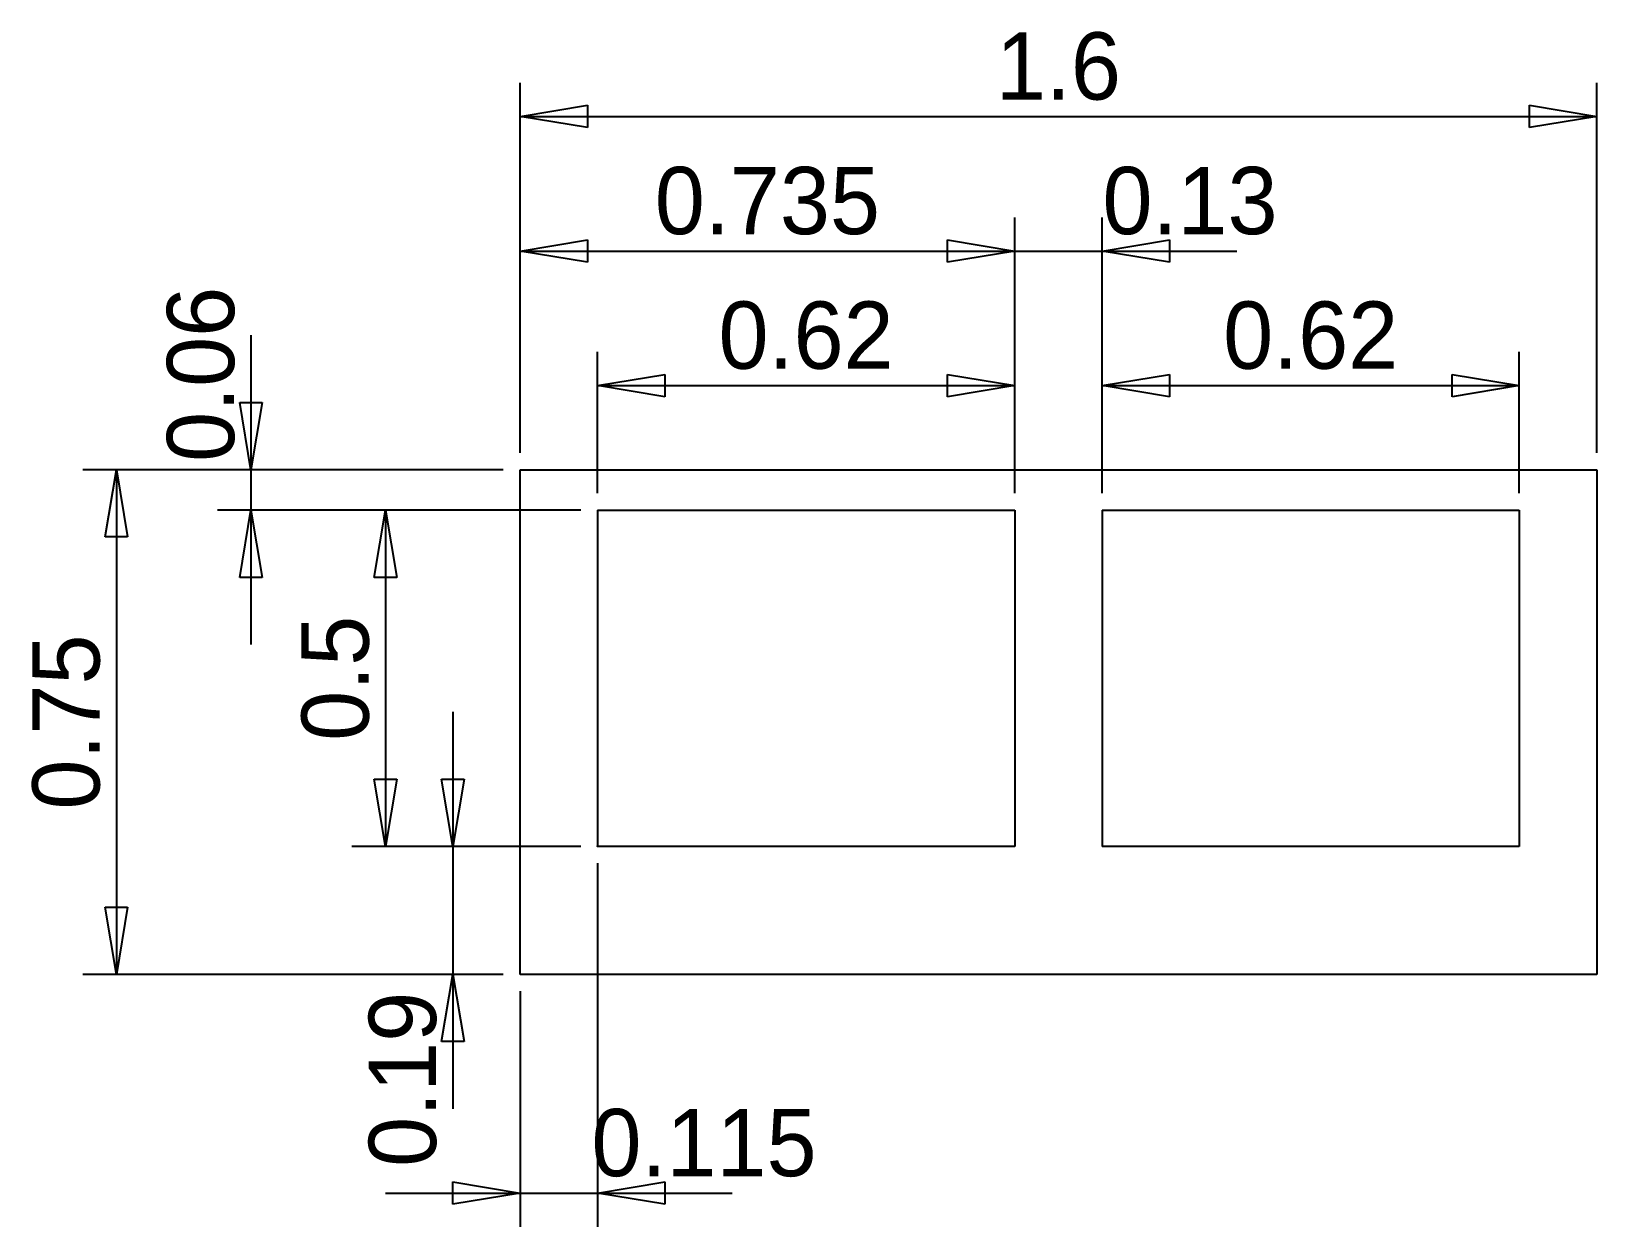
# Model space of a CAD drawing. Extents: x -1.53 to 0.8, y -0.75 to 1.03.
import ezdxf
from ezdxf.enums import TextEntityAlignment as Align

# ---------------------------------------------------------------- set-up
doc = ezdxf.new("R2010")
doc.units = 0
doc.layers.get('0').update_dxf_attribs({"linetype": 'CONTINUOUS'})
doc.layers.add('dims', color=8, linetype='CONTINUOUS')
doc.styles.get("Standard").update_dxf_attribs({"font": 'txt', "width": 0.75})

msp = doc.modelspace()

# ---------------------------------------------------------------- linework, layer by layer
for p, q in [((-0.8, -0.375), (-0.8, 0.375)), ((-0.8, 0.375), (0.8, 0.375)), ((0.8, 0.375), (0.8, -0.375)), ((-0.685, 0.315), (-0.065, 0.315)), ((-0.685, 0.315), (-0.685, -0.185)), ((-0.065, 0.315), (-0.065, -0.185)), ((0.065, 0.315), (0.685, 0.315)), ((0.065, 0.315), (0.065, -0.185)), ((0.685, 0.315), (0.685, -0.185)), ((-0.065, -0.185), (-0.685, -0.185)), ((0.685, -0.185), (0.065, -0.185)), ((0.8, -0.375), (-0.8, -0.375))]:
    msp.add_line(p, q)
msp.add_point((-0.685, -0.1847))
at = {"layer": 'dims'}
for p, q in [((-0.8, 0.4), (-0.8, 0.95)), ((0.8, 0.4), (0.8, 0.95)), ((-0.8, 0.9), (-0.7, 0.9167)), ((-0.7, 0.9167), (-0.7, 0.8833)), ((0.7, 0.8833), (0.7, 0.9167)), ((0.7, 0.9167), (0.8, 0.9)), ((-0.8, 0.9), (0.8, 0.9)), ((-0.7, 0.8833), (-0.8, 0.9)), ((0.8, 0.9), (0.7, 0.8833)), ((-0.8, 0.4), (-0.8, 0.75)), ((-0.065, 0.34), (-0.065, 0.75)), ((-0.065, 0.34), (-0.065, 0.75)), ((0.065, 0.34), (0.065, 0.75)), ((-0.8, 0.7), (-0.7, 0.7167)), ((-0.8, 0.7), (-0.065, 0.7)), ((-0.7, 0.6833), (-0.8, 0.7)), ((-0.7, 0.7167), (-0.7, 0.6833)), ((-0.265, 0.7), (0.265, 0.7)), ((-0.165, 0.6833), (-0.165, 0.7167)), ((-0.165, 0.7167), (-0.065, 0.7)), ((-0.165, 0.6833), (-0.165, 0.7167)), ((-0.165, 0.7167), (-0.065, 0.7)), ((-0.065, 0.7), (-0.165, 0.6833)), ((-0.065, 0.7), (-0.165, 0.6833)), ((0.065, 0.7), (0.165, 0.7167)), ((0.165, 0.6833), (0.065, 0.7)), ((0.165, 0.7167), (0.165, 0.6833)), ((-1.2, 0.575), (-1.2, 0.115)), ((-0.685, 0.34), (-0.685, 0.55)), ((-0.065, 0.34), (-0.065, 0.55)), ((0.065, 0.34), (0.065, 0.55)), ((0.685, 0.34), (0.685, 0.55)), ((-0.685, 0.5), (-0.585, 0.5167)), ((-0.585, 0.5167), (-0.585, 0.4833)), ((-0.165, 0.4833), (-0.165, 0.5167)), ((-0.165, 0.5167), (-0.065, 0.5)), ((0.065, 0.5), (0.165, 0.5167)), ((0.165, 0.5167), (0.165, 0.4833)), ((0.585, 0.4833), (0.585, 0.5167)), ((0.585, 0.5167), (0.685, 0.5)), ((-0.685, 0.5), (-0.065, 0.5)), ((-0.585, 0.4833), (-0.685, 0.5)), ((-0.065, 0.5), (-0.165, 0.4833)), ((0.065, 0.5), (0.685, 0.5)), ((0.165, 0.4833), (0.065, 0.5)), ((0.685, 0.5), (0.585, 0.4833)), ((-1.2, 0.375), (-1.2167, 0.475)), ((-1.2167, 0.475), (-1.1833, 0.475)), ((-1.1833, 0.475), (-1.2, 0.375)), ((-0.825, 0.375), (-1.45, 0.375)), ((-1.4167, 0.275), (-1.4, 0.375)), ((-1.4, 0.375), (-1.4, -0.375)), ((-1.4, 0.375), (-1.3833, 0.275)), ((-0.825, 0.375), (-1.25, 0.375)), ((-0.71, 0.315), (-1.25, 0.315)), ((-1.2167, 0.215), (-1.2, 0.315)), ((-1.2, 0.315), (-1.1833, 0.215)), ((-0.71, 0.315), (-1.05, 0.315)), ((-1.0167, 0.215), (-1, 0.315)), ((-1, 0.315), (-1, -0.185)), ((-1, 0.315), (-0.9833, 0.215)), ((-1.3833, 0.275), (-1.4167, 0.275)), ((-1.1833, 0.215), (-1.2167, 0.215)), ((-0.9833, 0.215), (-1.0167, 0.215)), ((-0.9, 0.015), (-0.9, -0.575)), ((-1, -0.185), (-1.0167, -0.085)), ((-1.0167, -0.085), (-0.9833, -0.085)), ((-0.9833, -0.085), (-1, -0.185)), ((-0.9, -0.185), (-0.9167, -0.085)), ((-0.9167, -0.085), (-0.8833, -0.085)), ((-0.8833, -0.085), (-0.9, -0.185)), ((-0.71, -0.185), (-1.05, -0.185)), ((-0.71, -0.185), (-0.95, -0.185)), ((-0.685, -0.21), (-0.685, -0.75)), ((-1.4, -0.375), (-1.4167, -0.275)), ((-1.4167, -0.275), (-1.3833, -0.275)), ((-1.3833, -0.275), (-1.4, -0.375)), ((-0.825, -0.375), (-1.45, -0.375)), ((-0.825, -0.375), (-0.95, -0.375)), ((-0.9167, -0.475), (-0.9, -0.375)), ((-0.9, -0.375), (-0.8833, -0.475)), ((-0.8, -0.4), (-0.8, -0.75)), ((-0.8833, -0.475), (-0.9167, -0.475)), ((-0.9, -0.7167), (-0.9, -0.6833)), ((-0.9, -0.6833), (-0.8, -0.7)), ((-0.685, -0.7), (-0.585, -0.6833)), ((-0.585, -0.6833), (-0.585, -0.7167)), ((-1, -0.7), (-0.485, -0.7)), ((-0.8, -0.7), (-0.9, -0.7167)), ((-0.585, -0.7167), (-0.685, -0.7))]:
    msp.add_line(p, q, dxfattribs=at)

# ---------------------------------------------------------------- texts
for s, p in [('1.6', (0, 0.975)), ('0.735', (-0.4325, 0.775)), ('0.13', (0.1956, 0.775)), ('0.62', (-0.375, 0.575)), ('0.62', (0.375, 0.575)), ('0.115', (-0.5267, -0.625))]:
    msp.add_text(s, height=0.1, dxfattribs=at).set_placement(p, align=Align.MIDDLE_CENTER)
for s, p in [('0.06', (-1.275, 0.5167)), ('0.5', (-1.075, 0.065)), ('0.75', (-1.475, 0)), ('0.19', (-0.975, -0.531))]:
    msp.add_text(s, height=0.1, rotation=450, dxfattribs=at).set_placement(p, align=Align.MIDDLE_CENTER)

doc.saveas('drawing.dxf')
